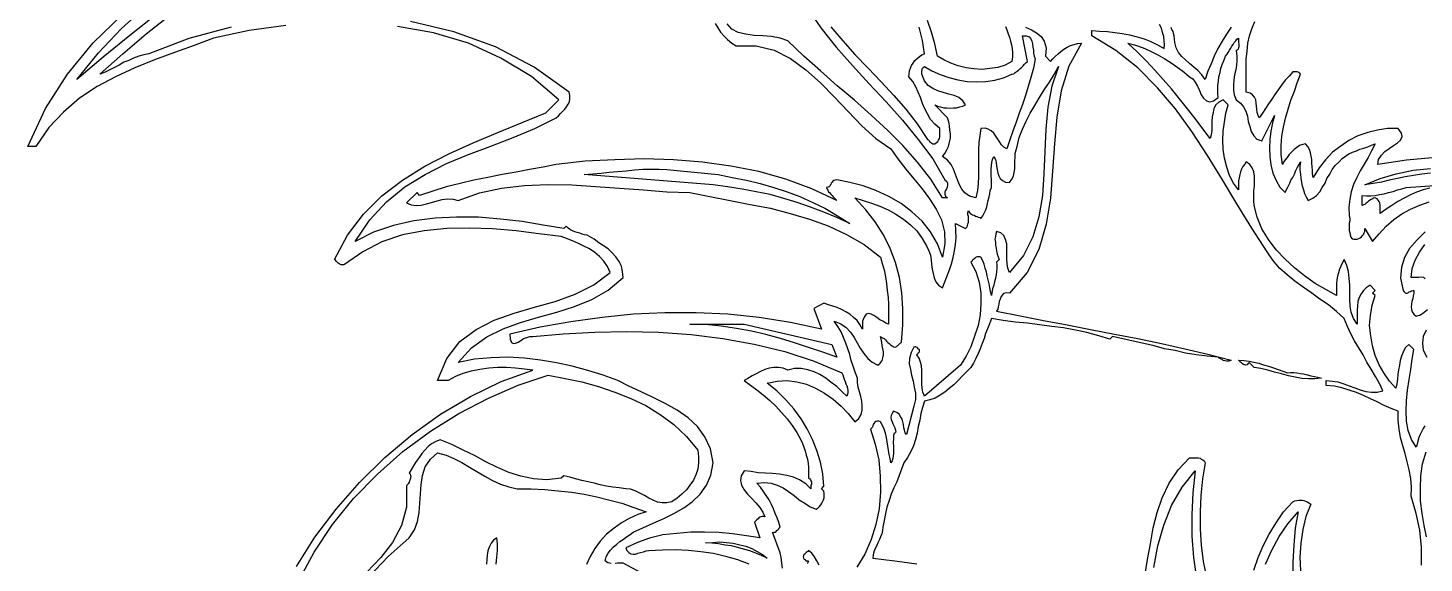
# Model space of a CAD drawing. Extents: x 0.04 to 7.15, y 0.03 to 8.65.
# Drawn here: x 0.269 to 3.835, y 4.046 to 5.414 of the extents above; entities that cross this region are included whole.
import ezdxf

# ---------------------------------------------------------------- set-up
doc = ezdxf.new("R2010")
doc.units = 0
doc.layers.add('1', color=7, linetype='Continuous')

msp = doc.modelspace()

# ---------------------------------------------------------------- linework, layer by layer
for points in [[(0.928, 5.42), (0.834, 5.407), (0.743, 5.388), (0.694, 5.369), (0.643, 5.351), (0.592, 5.332), (0.542, 5.312), (0.493, 5.289), (0.446, 5.264), (0.401, 5.234), (0.36, 5.199), (0.322, 5.159), (0.289, 5.111), (0.269, 5.111), (0.314, 5.208), (0.37, 5.296), (0.436, 5.376), (0.511, 5.449)], [(3.828, 4.041), (3.828, 4.086), (3.824, 4.13), (3.815, 4.173), (3.802, 4.217), (3.803, 4.24), (3.801, 4.262), (3.797, 4.284), (3.792, 4.305), (3.787, 4.326), (3.781, 4.346), (3.775, 4.367), (3.771, 4.388), (3.769, 4.411), (3.769, 4.434), (3.751, 4.441), (3.733, 4.449), (3.715, 4.458), (3.698, 4.466), (3.68, 4.474), (3.662, 4.482), (3.644, 4.488), (3.625, 4.494), (3.606, 4.498), (3.585, 4.5), (3.585, 4.513), (3.6, 4.511), (3.615, 4.509), (3.63, 4.504), (3.644, 4.499), (3.658, 4.494), (3.672, 4.489), (3.686, 4.485), (3.701, 4.483), (3.715, 4.483), (3.73, 4.486), (3.721, 4.505), (3.711, 4.523), (3.7, 4.542), (3.689, 4.56), (3.679, 4.578), (3.668, 4.596), (3.657, 4.614), (3.648, 4.632), (3.639, 4.651), (3.631, 4.671), (3.611, 4.689), (3.591, 4.706), (3.569, 4.721), (3.548, 4.736), (3.526, 4.751), (3.505, 4.767), (3.485, 4.783), (3.466, 4.8), (3.449, 4.82), (3.434, 4.842), (3.395, 4.902), (3.357, 4.964), (3.32, 5.026), (3.282, 5.088), (3.242, 5.149), (3.2, 5.207), (3.154, 5.261), (3.104, 5.312), (3.048, 5.356), (2.986, 5.394), (2.986, 5.407), (3.006, 5.406), (3.026, 5.405), (3.045, 5.402), (3.064, 5.4), (3.083, 5.396), (3.102, 5.391), (3.12, 5.386), (3.137, 5.379), (3.154, 5.371), (3.171, 5.361), (3.172, 5.371), (3.171, 5.381), (3.17, 5.392), (3.167, 5.402), (3.164, 5.413), (3.159, 5.423)], [(0.955, 4.037), (1.002, 4.112), (1.056, 4.184), (1.116, 4.252), (1.181, 4.316), (1.25, 4.375), (1.323, 4.427), (1.399, 4.472), (1.478, 4.51), (1.559, 4.539), (1.537, 4.542), (1.514, 4.544), (1.491, 4.546), (1.468, 4.546), (1.446, 4.544), (1.423, 4.541), (1.401, 4.537), (1.38, 4.531), (1.361, 4.523), (1.342, 4.513), (1.315, 4.513), (1.339, 4.569), (1.372, 4.612), (1.414, 4.643), (1.46, 4.667), (1.511, 4.685), (1.563, 4.7), (1.616, 4.715), (1.667, 4.733), (1.714, 4.757), (1.756, 4.789), (1.749, 4.804), (1.74, 4.818), (1.729, 4.83), (1.717, 4.84), (1.703, 4.849), (1.689, 4.856), (1.675, 4.863), (1.66, 4.87), (1.645, 4.876), (1.631, 4.881), (1.574, 4.888), (1.516, 4.895), (1.456, 4.9), (1.397, 4.902), (1.339, 4.901), (1.281, 4.895), (1.226, 4.885), (1.173, 4.867), (1.124, 4.842), (1.078, 4.809), (1.075, 4.808), (1.072, 4.808), (1.069, 4.808), (1.066, 4.81), (1.064, 4.811), (1.061, 4.813), (1.059, 4.815), (1.057, 4.817), (1.055, 4.82), (1.052, 4.822), (1.085, 4.884), (1.126, 4.938), (1.173, 4.985), (1.226, 5.025), (1.283, 5.061), (1.344, 5.092), (1.406, 5.12), (1.469, 5.147), (1.531, 5.172), (1.592, 5.197), (1.625, 5.23), (1.555, 5.29), (1.477, 5.337), (1.394, 5.375), (1.305, 5.401), (1.213, 5.418)], [(2.32, 5.417), (2.35, 5.381), (2.381, 5.346), (2.415, 5.311), (2.448, 5.276), (2.481, 5.241), (2.511, 5.206), (2.54, 5.169), (2.565, 5.131), (2.567, 5.129), (2.569, 5.128), (2.571, 5.126), (2.572, 5.124), (2.574, 5.122), (2.576, 5.12), (2.578, 5.119), (2.58, 5.118), (2.582, 5.118), (2.585, 5.118), (2.59, 5.121), (2.593, 5.124), (2.595, 5.127), (2.597, 5.131), (2.598, 5.135), (2.598, 5.139), (2.598, 5.144), (2.598, 5.148), (2.598, 5.153), (2.598, 5.157), (2.585, 5.168), (2.574, 5.18), (2.567, 5.194), (2.56, 5.207), (2.554, 5.221), (2.549, 5.236), (2.543, 5.25), (2.537, 5.263), (2.529, 5.277), (2.519, 5.289), (2.52, 5.296), (2.521, 5.304), (2.523, 5.311), (2.526, 5.318), (2.53, 5.324), (2.534, 5.331), (2.54, 5.336), (2.546, 5.341), (2.552, 5.345), (2.559, 5.348), (2.554, 5.382), (2.545, 5.416)], [(2.817, 5.416), (2.832, 5.409), (2.845, 5.401), (2.857, 5.392), (2.865, 5.38), (2.87, 5.363), (2.868, 5.342), (2.881, 5.328), (2.887, 5.335), (2.893, 5.341), (2.9, 5.348), (2.907, 5.354), (2.915, 5.36), (2.923, 5.365), (2.932, 5.369), (2.941, 5.372), (2.95, 5.374), (2.96, 5.375), (2.928, 5.316), (2.908, 5.253), (2.897, 5.186), (2.891, 5.118), (2.886, 5.048), (2.881, 4.979), (2.87, 4.912), (2.851, 4.848), (2.821, 4.789), (2.776, 4.736), (2.768, 4.737), (2.761, 4.735), (2.757, 4.731), (2.754, 4.726), (2.752, 4.721), (2.75, 4.715), (2.749, 4.708), (2.747, 4.701), (2.746, 4.695), (2.743, 4.69), (2.803, 4.678), (2.863, 4.666), (2.923, 4.655), (2.983, 4.643), (3.044, 4.631), (3.104, 4.62), (3.164, 4.607), (3.224, 4.594), (3.283, 4.58), (3.342, 4.565), (3.339, 4.563), (3.336, 4.562), (3.333, 4.562), (3.33, 4.562), (3.326, 4.563), (3.322, 4.564), (3.319, 4.566), (3.315, 4.568), (3.312, 4.57), (3.309, 4.572), (3.281, 4.575), (3.253, 4.578), (3.226, 4.583), (3.199, 4.589), (3.172, 4.594), (3.146, 4.601), (3.119, 4.607), (3.092, 4.613), (3.066, 4.619), (3.039, 4.625), (3.032, 4.618), (3.004, 4.627), (2.974, 4.635), (2.945, 4.641), (2.914, 4.647), (2.884, 4.651), (2.853, 4.655), (2.822, 4.659), (2.791, 4.662), (2.76, 4.666), (2.73, 4.671), (2.725, 4.658), (2.72, 4.645), (2.715, 4.633), (2.711, 4.62), (2.706, 4.607), (2.701, 4.594), (2.696, 4.582), (2.69, 4.569), (2.684, 4.557), (2.677, 4.546), (2.666, 4.535), (2.655, 4.524), (2.645, 4.513), (2.634, 4.502), (2.622, 4.492), (2.611, 4.483), (2.599, 4.475), (2.586, 4.468), (2.573, 4.463), (2.559, 4.46), (2.554, 4.444), (2.55, 4.428), (2.547, 4.411), (2.543, 4.395), (2.54, 4.378), (2.536, 4.362), (2.531, 4.346), (2.524, 4.331), (2.516, 4.316), (2.506, 4.302), (2.5, 4.286), (2.494, 4.27), (2.488, 4.254), (2.481, 4.238), (2.474, 4.222), (2.469, 4.206), (2.463, 4.189), (2.459, 4.173), (2.456, 4.155), (2.453, 4.138), (2.452, 4.129), (2.45, 4.121), (2.447, 4.113), (2.444, 4.106), (2.44, 4.098), (2.437, 4.091), (2.433, 4.083), (2.43, 4.075), (2.428, 4.067), (2.427, 4.059), (2.483, 4.052), (2.539, 4.044)], [(3.486, 4.532), (3.494, 4.533), (3.502, 4.533), (3.51, 4.532), (3.519, 4.531), (3.527, 4.53), (3.537, 4.527), (3.546, 4.525), (3.555, 4.523), (3.563, 4.521), (3.572, 4.519), (3.556, 4.517), (3.54, 4.517), (3.523, 4.518), (3.506, 4.521), (3.489, 4.525), (3.471, 4.53), (3.453, 4.534), (3.436, 4.539), (3.418, 4.543), (3.401, 4.546), (3.388, 4.559), (3.385, 4.555), (3.383, 4.553), (3.38, 4.552), (3.377, 4.553), (3.374, 4.554), (3.371, 4.555), (3.369, 4.558), (3.366, 4.56), (3.363, 4.563), (3.361, 4.565), (3.375, 4.564), (3.388, 4.562), (3.4, 4.56), (3.413, 4.557), (3.425, 4.553), (3.438, 4.549), (3.45, 4.545), (3.462, 4.541), (3.474, 4.537), (3.486, 4.532)], [(3.122, 4.013), (3.129, 4.055), (3.136, 4.095), (3.143, 4.136), (3.153, 4.175), (3.166, 4.213), (3.184, 4.25), (3.207, 4.284), (3.236, 4.315), (3.241, 4.315), (3.245, 4.315), (3.25, 4.315), (3.254, 4.315), (3.259, 4.315), (3.263, 4.314), (3.266, 4.312), (3.27, 4.31), (3.273, 4.307), (3.276, 4.302), (3.269, 4.261), (3.265, 4.219), (3.263, 4.177), (3.263, 4.134), (3.266, 4.092), (3.271, 4.05), (3.279, 4.009)], [(3.4, 4.028), (3.411, 4.06), (3.424, 4.09), (3.439, 4.12), (3.457, 4.149), (3.476, 4.177), (3.5, 4.203), (3.505, 4.205), (3.51, 4.206), (3.515, 4.207), (3.519, 4.207), (3.524, 4.207), (3.528, 4.206), (3.532, 4.204), (3.537, 4.203), (3.541, 4.2), (3.546, 4.197), (3.533, 4.165), (3.525, 4.132), (3.52, 4.097), (3.518, 4.062), (3.519, 4.026)]]:
    msp.add_lwpolyline(points)
at = {"layer": '1'}
for points in [[(0.598, 5.449), (0.529, 5.395), (0.461, 5.339), (0.394, 5.282), (0.449, 5.35), (0.507, 5.412), (0.569, 5.468)], [(2.259, 5.465), (2.294, 5.414), (2.333, 5.365), (2.375, 5.318), (2.418, 5.271), (2.461, 5.225), (2.503, 5.178), (2.543, 5.129), (2.58, 5.079), (2.611, 5.026), (2.616, 5.021), (2.618, 5.017), (2.618, 5.012), (2.617, 5.007), (2.615, 5.003), (2.613, 4.998), (2.611, 4.994), (2.611, 4.989), (2.613, 4.984), (2.618, 4.98), (2.605, 4.98), (2.575, 5.027), (2.541, 5.071), (2.504, 5.113), (2.465, 5.152), (2.423, 5.191), (2.38, 5.229), (2.336, 5.266), (2.293, 5.304), (2.251, 5.342), (2.21, 5.381), (2.19, 5.388), (2.168, 5.392), (2.146, 5.394), (2.124, 5.395), (2.103, 5.398), (2.083, 5.402), (2.067, 5.411), (2.055, 5.424)], [(0.788, 5.416), (0.68, 5.387), (0.578, 5.348), (0.565, 5.345), (0.552, 5.342), (0.539, 5.337), (0.527, 5.331), (0.514, 5.326), (0.502, 5.319), (0.49, 5.313), (0.478, 5.307), (0.466, 5.301), (0.453, 5.296), (0.511, 5.348), (0.571, 5.399), (0.631, 5.446)], [(1.759, 4.045), (1.755, 4.046), (1.75, 4.047), (1.747, 4.049), (1.743, 4.052), (1.746, 4.062), (1.751, 4.071), (1.757, 4.079), (1.764, 4.087), (1.773, 4.094), (1.781, 4.101), (1.79, 4.107), (1.798, 4.113), (1.807, 4.119), (1.815, 4.125), (1.84, 4.136), (1.866, 4.148), (1.893, 4.16), (1.919, 4.173), (1.944, 4.187), (1.966, 4.203), (1.986, 4.222), (2.002, 4.245), (2.013, 4.271), (2.019, 4.302), (2.012, 4.338), (1.998, 4.369), (1.979, 4.395), (1.955, 4.417), (1.927, 4.437), (1.897, 4.454), (1.866, 4.469), (1.835, 4.484), (1.804, 4.498), (1.776, 4.513), (1.738, 4.526), (1.699, 4.538), (1.659, 4.549), (1.619, 4.558), (1.578, 4.565), (1.537, 4.57), (1.495, 4.572), (1.452, 4.571), (1.41, 4.567), (1.368, 4.559), (1.402, 4.596), (1.441, 4.624), (1.483, 4.645), (1.527, 4.661), (1.573, 4.675), (1.62, 4.687), (1.665, 4.702), (1.709, 4.72), (1.751, 4.744), (1.789, 4.776), (1.788, 4.791), (1.785, 4.805), (1.779, 4.817), (1.771, 4.829), (1.761, 4.839), (1.751, 4.849), (1.739, 4.857), (1.727, 4.865), (1.715, 4.874), (1.703, 4.881), (1.697, 4.884), (1.691, 4.885), (1.685, 4.887), (1.679, 4.889), (1.672, 4.891), (1.666, 4.893), (1.66, 4.895), (1.655, 4.898), (1.649, 4.902), (1.644, 4.907), (1.638, 4.901), (1.585, 4.91), (1.531, 4.919), (1.476, 4.925), (1.42, 4.93), (1.364, 4.93), (1.309, 4.928), (1.255, 4.921), (1.203, 4.909), (1.152, 4.892), (1.105, 4.868), (1.142, 4.923), (1.185, 4.969), (1.232, 5.008), (1.284, 5.039), (1.338, 5.067), (1.394, 5.09), (1.451, 5.112), (1.508, 5.134), (1.564, 5.157), (1.618, 5.184), (1.624, 5.189), (1.629, 5.195), (1.635, 5.201), (1.64, 5.206), (1.645, 5.212), (1.649, 5.219), (1.652, 5.225), (1.653, 5.233), (1.653, 5.241), (1.651, 5.25), (1.562, 5.314), (1.463, 5.366), (1.357, 5.404), (1.246, 5.43)], [(2.024, 5.425), (2.031, 5.414), (2.038, 5.403), (2.047, 5.393), (2.056, 5.384), (2.067, 5.375), (2.078, 5.368), (2.129, 5.368), (2.175, 5.357), (2.217, 5.336), (2.256, 5.307), (2.293, 5.274), (2.329, 5.237), (2.364, 5.2), (2.399, 5.164), (2.435, 5.131), (2.473, 5.105), (2.491, 5.079), (2.511, 5.053), (2.532, 5.028), (2.553, 5.003), (2.572, 4.977), (2.589, 4.951), (2.602, 4.923), (2.61, 4.893), (2.611, 4.862), (2.605, 4.828), (2.592, 4.862), (2.574, 4.893), (2.553, 4.92), (2.527, 4.944), (2.499, 4.965), (2.468, 4.983), (2.435, 4.998), (2.402, 5.01), (2.368, 5.019), (2.335, 5.026), (2.331, 5.025), (2.327, 5.024), (2.325, 5.022), (2.323, 5.02), (2.321, 5.017), (2.32, 5.014), (2.318, 5.012), (2.316, 5.009), (2.313, 5.007), (2.309, 5.006), (2.31, 5.002), (2.312, 4.999), (2.314, 4.995), (2.317, 4.992), (2.32, 4.989), (2.323, 4.986), (2.326, 4.982), (2.329, 4.979), (2.332, 4.976), (2.335, 4.973), (2.271, 5.003), (2.205, 5.027), (2.136, 5.047), (2.064, 5.061), (1.992, 5.071), (1.918, 5.077), (1.843, 5.079), (1.768, 5.077), (1.692, 5.073), (1.618, 5.065), (1.585, 5.058), (1.55, 5.052), (1.516, 5.045), (1.48, 5.039), (1.444, 5.032), (1.408, 5.025), (1.373, 5.016), (1.337, 5.008), (1.303, 4.997), (1.269, 4.986), (1.263, 4.993), (1.236, 4.967), (1.248, 4.962), (1.261, 4.96), (1.273, 4.961), (1.287, 4.964), (1.3, 4.968), (1.314, 4.972), (1.327, 4.975), (1.341, 4.977), (1.355, 4.976), (1.368, 4.973), (1.422, 4.992), (1.479, 5.004), (1.537, 5.011), (1.597, 5.014), (1.658, 5.013), (1.719, 5.009), (1.78, 5.004), (1.841, 5), (1.901, 4.995), (1.96, 4.993), (2.011, 4.983), (2.063, 4.973), (2.114, 4.963), (2.166, 4.953), (2.216, 4.94), (2.265, 4.925), (2.313, 4.908), (2.36, 4.886), (2.405, 4.86), (2.447, 4.828), (2.451, 4.812), (2.456, 4.796), (2.459, 4.778), (2.462, 4.761), (2.464, 4.743), (2.466, 4.725), (2.467, 4.708), (2.467, 4.69), (2.467, 4.674), (2.467, 4.657), (2.46, 4.659), (2.453, 4.664), (2.445, 4.668), (2.437, 4.674), (2.43, 4.679), (2.423, 4.682), (2.416, 4.684), (2.41, 4.682), (2.405, 4.675), (2.401, 4.664), (2.401, 4.644), (2.394, 4.656), (2.387, 4.666), (2.378, 4.674), (2.368, 4.682), (2.358, 4.688), (2.347, 4.694), (2.336, 4.699), (2.325, 4.703), (2.314, 4.706), (2.302, 4.71), (2.276, 4.697), (2.296, 4.644), (2.217, 4.661), (2.137, 4.674), (2.057, 4.682), (1.976, 4.686), (1.896, 4.686), (1.816, 4.682), (1.736, 4.674), (1.656, 4.663), (1.577, 4.649), (1.5, 4.631), (1.501, 4.618), (1.504, 4.61), (1.509, 4.607), (1.514, 4.608), (1.521, 4.611), (1.528, 4.615), (1.535, 4.62), (1.543, 4.623), (1.551, 4.625), (1.559, 4.625), (1.636, 4.632), (1.717, 4.636), (1.798, 4.638), (1.88, 4.636), (1.963, 4.63), (2.044, 4.62), (2.124, 4.606), (2.202, 4.587), (2.277, 4.562), (2.348, 4.532), (2.35, 4.527), (2.352, 4.521), (2.354, 4.516), (2.356, 4.51), (2.358, 4.504), (2.361, 4.499), (2.362, 4.493), (2.363, 4.487), (2.363, 4.48), (2.361, 4.473), (2.348, 4.485), (2.335, 4.497), (2.321, 4.508), (2.307, 4.519), (2.292, 4.528), (2.277, 4.535), (2.261, 4.54), (2.244, 4.543), (2.227, 4.543), (2.21, 4.539), (2.198, 4.544), (2.186, 4.546), (2.174, 4.546), (2.162, 4.544), (2.151, 4.541), (2.14, 4.536), (2.129, 4.53), (2.119, 4.525), (2.108, 4.518), (2.098, 4.513), (2.115, 4.501), (2.131, 4.489), (2.147, 4.476), (2.164, 4.462), (2.179, 4.447), (2.194, 4.431), (2.208, 4.415), (2.221, 4.398), (2.233, 4.38), (2.243, 4.361), (2.247, 4.352), (2.251, 4.342), (2.254, 4.333), (2.257, 4.322), (2.26, 4.312), (2.262, 4.301), (2.263, 4.291), (2.263, 4.281), (2.263, 4.272), (2.263, 4.263), (2.266, 4.261), (2.268, 4.259), (2.269, 4.256), (2.27, 4.254), (2.27, 4.251), (2.27, 4.248), (2.269, 4.245), (2.269, 4.242), (2.269, 4.239), (2.269, 4.236), (2.256, 4.249), (2.24, 4.259), (2.224, 4.266), (2.207, 4.27), (2.189, 4.273), (2.171, 4.275), (2.153, 4.276), (2.134, 4.277), (2.116, 4.28), (2.098, 4.282), (2.091, 4.269), (2.089, 4.257), (2.092, 4.245), (2.098, 4.233), (2.107, 4.222), (2.118, 4.211), (2.128, 4.2), (2.138, 4.188), (2.146, 4.176), (2.151, 4.164), (2.147, 4.165), (2.144, 4.165), (2.141, 4.164), (2.138, 4.163), (2.136, 4.162), (2.134, 4.159), (2.131, 4.157), (2.129, 4.155), (2.127, 4.153), (2.125, 4.151), (2.138, 4.111), (2.104, 4.116), (2.069, 4.121), (2.034, 4.124), (1.997, 4.125), (1.962, 4.125), (1.926, 4.122), (1.891, 4.118), (1.857, 4.11), (1.826, 4.099), (1.796, 4.085), (1.799, 4.078), (1.804, 4.073), (1.809, 4.07), (1.815, 4.069), (1.821, 4.069), (1.827, 4.071), (1.834, 4.073), (1.841, 4.075), (1.848, 4.077), (1.855, 4.078), (1.889, 4.08), (1.923, 4.081), (1.956, 4.079), (1.988, 4.076), (2.02, 4.071), (2.051, 4.064), (2.081, 4.055), (2.11, 4.044)], [(2.766, 5.418), (2.769, 5.409), (2.773, 5.399), (2.776, 5.39), (2.779, 5.38), (2.781, 5.371), (2.783, 5.361), (2.784, 5.35), (2.784, 5.34), (2.782, 5.328), (2.765, 5.319), (2.746, 5.313), (2.726, 5.31), (2.706, 5.308), (2.685, 5.309), (2.665, 5.312), (2.645, 5.317), (2.626, 5.324), (2.608, 5.332), (2.592, 5.342), (2.585, 5.373), (2.577, 5.403), (2.567, 5.433)], [(3.865, 5.083), (3.79, 5.076), (3.717, 5.065), (3.719, 5.078), (3.726, 5.089), (3.735, 5.098), (3.746, 5.106), (3.757, 5.113), (3.767, 5.12), (3.775, 5.127), (3.779, 5.136), (3.777, 5.145), (3.769, 5.157), (3.742, 5.157), (3.716, 5.153), (3.691, 5.147), (3.666, 5.138), (3.643, 5.126), (3.622, 5.112), (3.601, 5.096), (3.583, 5.077), (3.567, 5.056), (3.552, 5.032), (3.55, 5.041), (3.55, 5.05), (3.549, 5.059), (3.548, 5.068), (3.548, 5.078), (3.547, 5.086), (3.545, 5.095), (3.542, 5.103), (3.538, 5.111), (3.532, 5.118), (3.525, 5.116), (3.517, 5.113), (3.51, 5.108), (3.503, 5.103), (3.497, 5.097), (3.49, 5.09), (3.485, 5.083), (3.48, 5.077), (3.476, 5.071), (3.473, 5.065), (3.47, 5.09), (3.47, 5.113), (3.472, 5.137), (3.476, 5.16), (3.481, 5.183), (3.488, 5.206), (3.495, 5.229), (3.504, 5.252), (3.511, 5.274), (3.519, 5.296), (3.518, 5.298), (3.516, 5.299), (3.515, 5.3), (3.513, 5.301), (3.511, 5.302), (3.508, 5.302), (3.505, 5.302), (3.502, 5.302), (3.5, 5.302), (3.49, 5.291), (3.48, 5.28), (3.471, 5.268), (3.462, 5.256), (3.454, 5.244), (3.446, 5.232), (3.438, 5.22), (3.43, 5.208), (3.422, 5.196), (3.414, 5.184), (3.411, 5.19), (3.409, 5.198), (3.408, 5.206), (3.407, 5.214), (3.406, 5.222), (3.405, 5.23), (3.402, 5.237), (3.397, 5.243), (3.391, 5.247), (3.381, 5.25), (3.381, 5.27), (3.381, 5.292), (3.381, 5.313), (3.381, 5.334), (3.383, 5.354), (3.385, 5.375), (3.389, 5.394), (3.395, 5.412), (3.403, 5.43)], [(2.842, 5.335), (2.837, 5.311), (2.831, 5.287), (2.824, 5.264), (2.817, 5.241), (2.809, 5.218), (2.801, 5.196), (2.793, 5.173), (2.785, 5.15), (2.777, 5.128), (2.769, 5.105), (2.762, 5.109), (2.756, 5.115), (2.751, 5.122), (2.746, 5.13), (2.741, 5.137), (2.736, 5.145), (2.729, 5.151), (2.722, 5.155), (2.714, 5.158), (2.703, 5.157), (2.7, 5.139), (2.698, 5.121), (2.697, 5.103), (2.697, 5.086), (2.697, 5.069), (2.697, 5.051), (2.697, 5.034), (2.696, 5.016), (2.694, 4.998), (2.69, 4.98), (2.674, 4.984), (2.662, 4.992), (2.654, 5.002), (2.648, 5.013), (2.643, 5.026), (2.638, 5.039), (2.633, 5.053), (2.627, 5.065), (2.618, 5.076), (2.605, 5.085), (2.611, 5.093), (2.616, 5.102), (2.62, 5.111), (2.623, 5.122), (2.625, 5.132), (2.625, 5.143), (2.624, 5.153), (2.623, 5.164), (2.621, 5.174), (2.618, 5.184), (2.585, 5.217), (2.592, 5.214), (2.6, 5.212), (2.608, 5.21), (2.616, 5.21), (2.625, 5.209), (2.633, 5.21), (2.641, 5.21), (2.649, 5.212), (2.657, 5.214), (2.664, 5.217), (2.657, 5.228), (2.647, 5.236), (2.635, 5.241), (2.621, 5.245), (2.607, 5.249), (2.593, 5.253), (2.58, 5.259), (2.568, 5.267), (2.559, 5.279), (2.552, 5.296), (2.552, 5.298), (2.552, 5.301), (2.552, 5.304), (2.553, 5.307), (2.553, 5.309), (2.554, 5.311), (2.555, 5.312), (2.557, 5.314), (2.559, 5.315), (2.578, 5.304), (2.599, 5.295), (2.621, 5.287), (2.644, 5.281), (2.668, 5.277), (2.692, 5.276), (2.716, 5.277), (2.739, 5.28), (2.761, 5.286), (2.782, 5.296), (2.787, 5.297), (2.791, 5.3), (2.796, 5.303), (2.799, 5.306), (2.803, 5.31), (2.807, 5.313), (2.811, 5.317), (2.814, 5.321), (2.818, 5.325), (2.822, 5.328), (2.809, 5.394), (2.819, 5.394), (2.826, 5.391), (2.831, 5.386), (2.833, 5.38), (2.835, 5.373), (2.836, 5.365), (2.837, 5.357), (2.837, 5.349), (2.839, 5.342), (2.842, 5.335)], [(3.837, 4.397), (3.833, 4.39), (3.829, 4.383), (3.825, 4.375), (3.822, 4.367), (3.819, 4.358), (3.817, 4.35), (3.815, 4.342), (3.803, 4.362), (3.794, 4.385), (3.79, 4.409), (3.789, 4.435), (3.79, 4.461), (3.793, 4.488), (3.797, 4.515), (3.801, 4.541), (3.805, 4.567), (3.809, 4.592), (3.796, 4.605), (3.787, 4.596), (3.782, 4.585), (3.777, 4.575), (3.774, 4.564), (3.772, 4.552), (3.77, 4.54), (3.768, 4.528), (3.767, 4.516), (3.765, 4.504), (3.763, 4.493), (3.747, 4.511), (3.732, 4.532), (3.72, 4.553), (3.71, 4.577), (3.703, 4.601), (3.699, 4.627), (3.696, 4.653), (3.698, 4.679), (3.702, 4.705), (3.71, 4.73), (3.703, 4.736), (3.71, 4.743), (3.697, 4.756), (3.687, 4.75), (3.68, 4.743), (3.674, 4.734), (3.669, 4.725), (3.666, 4.715), (3.665, 4.703), (3.664, 4.692), (3.664, 4.68), (3.664, 4.669), (3.664, 4.657), (3.655, 4.671), (3.649, 4.687), (3.646, 4.703), (3.645, 4.721), (3.645, 4.738), (3.645, 4.756), (3.644, 4.774), (3.642, 4.791), (3.638, 4.807), (3.631, 4.822), (3.627, 4.814), (3.622, 4.805), (3.619, 4.797), (3.616, 4.788), (3.614, 4.779), (3.612, 4.77), (3.611, 4.76), (3.611, 4.75), (3.611, 4.74), (3.611, 4.73), (3.584, 4.745), (3.557, 4.761), (3.53, 4.78), (3.504, 4.801), (3.48, 4.823), (3.457, 4.847), (3.438, 4.873), (3.421, 4.9), (3.409, 4.93), (3.401, 4.96), (3.4, 4.972), (3.4, 4.984), (3.4, 4.997), (3.402, 5.01), (3.402, 5.023), (3.402, 5.035), (3.4, 5.046), (3.396, 5.056), (3.39, 5.065), (3.381, 5.072), (3.377, 5.066), (3.372, 5.06), (3.369, 5.053), (3.366, 5.046), (3.364, 5.039), (3.363, 5.031), (3.361, 5.023), (3.361, 5.016), (3.361, 5.008), (3.361, 5), (3.348, 5.017), (3.338, 5.037), (3.331, 5.058), (3.325, 5.081), (3.322, 5.104), (3.321, 5.127), (3.322, 5.15), (3.325, 5.173), (3.329, 5.196), (3.335, 5.217), (3.322, 5.23), (3.311, 5.224), (3.303, 5.217), (3.298, 5.208), (3.296, 5.198), (3.294, 5.187), (3.293, 5.176), (3.293, 5.164), (3.293, 5.152), (3.291, 5.141), (3.289, 5.131), (3.27, 5.156), (3.25, 5.182), (3.231, 5.207), (3.21, 5.233), (3.19, 5.258), (3.169, 5.282), (3.147, 5.306), (3.125, 5.33), (3.102, 5.353), (3.078, 5.375), (3.092, 5.372), (3.106, 5.367), (3.122, 5.361), (3.138, 5.354), (3.155, 5.345), (3.173, 5.335), (3.189, 5.325), (3.206, 5.313), (3.222, 5.301), (3.236, 5.289), (3.244, 5.284), (3.25, 5.275), (3.256, 5.265), (3.261, 5.254), (3.266, 5.243), (3.272, 5.234), (3.279, 5.228), (3.287, 5.225), (3.297, 5.228), (3.309, 5.236), (3.308, 5.246), (3.308, 5.256), (3.308, 5.267), (3.31, 5.278), (3.311, 5.289), (3.314, 5.3), (3.316, 5.311), (3.32, 5.322), (3.324, 5.332), (3.328, 5.342), (3.332, 5.347), (3.335, 5.351), (3.338, 5.357), (3.341, 5.362), (3.344, 5.367), (3.347, 5.372), (3.35, 5.377), (3.354, 5.381), (3.357, 5.385), (3.361, 5.388)], [(3.342, 5.416), (3.33, 5.398), (3.319, 5.38), (3.308, 5.361), (3.299, 5.342), (3.291, 5.322), (3.283, 5.303), (3.276, 5.282), (3.267, 5.294), (3.257, 5.305), (3.247, 5.314), (3.236, 5.323), (3.226, 5.332), (3.216, 5.341), (3.208, 5.351), (3.202, 5.363), (3.198, 5.377), (3.197, 5.394), (3.195, 5.4), (3.194, 5.405), (3.191, 5.41), (3.189, 5.415)], [(3.361, 5.388), (3.361, 5.384), (3.361, 5.381), (3.361, 5.377), (3.362, 5.373), (3.362, 5.37), (3.362, 5.366), (3.361, 5.363), (3.36, 5.36), (3.358, 5.357), (3.355, 5.355), (3.357, 5.343), (3.357, 5.331), (3.356, 5.319), (3.354, 5.307), (3.351, 5.294), (3.349, 5.281), (3.348, 5.268), (3.348, 5.255), (3.35, 5.243), (3.355, 5.23), (3.366, 5.222), (3.374, 5.212), (3.38, 5.201), (3.384, 5.188), (3.386, 5.175), (3.39, 5.162), (3.393, 5.149), (3.4, 5.138), (3.408, 5.13), (3.421, 5.125), (3.453, 5.19), (3.448, 5.171), (3.444, 5.15), (3.441, 5.129), (3.44, 5.107), (3.441, 5.085), (3.444, 5.064), (3.449, 5.043), (3.457, 5.024), (3.467, 5.007), (3.48, 4.993), (3.484, 5.001), (3.488, 5.009), (3.492, 5.017), (3.495, 5.025), (3.5, 5.032), (3.504, 5.04), (3.507, 5.048), (3.511, 5.056), (3.515, 5.064), (3.519, 5.072), (3.518, 5.061), (3.518, 5.05), (3.519, 5.04), (3.52, 5.03), (3.522, 5.019), (3.524, 5.01), (3.527, 5), (3.53, 4.991), (3.534, 4.982), (3.539, 4.973), (3.551, 4.979), (3.56, 4.986), (3.569, 4.995), (3.575, 5.006), (3.582, 5.017), (3.587, 5.029), (3.594, 5.04), (3.6, 5.052), (3.608, 5.062), (3.618, 5.072), (3.626, 5.08), (3.634, 5.086), (3.643, 5.092), (3.652, 5.096), (3.662, 5.1), (3.671, 5.104), (3.681, 5.107), (3.691, 5.11), (3.701, 5.114), (3.71, 5.118), (3.701, 5.1), (3.692, 5.083), (3.682, 5.066), (3.672, 5.049), (3.663, 5.032), (3.655, 5.014), (3.649, 4.995), (3.645, 4.976), (3.643, 4.956), (3.644, 4.934), (3.645, 4.928), (3.645, 4.921), (3.644, 4.915), (3.644, 4.909), (3.644, 4.902), (3.644, 4.896), (3.645, 4.891), (3.646, 4.885), (3.648, 4.879), (3.651, 4.875), (3.656, 4.874), (3.66, 4.874), (3.664, 4.874), (3.668, 4.876), (3.672, 4.877), (3.675, 4.88), (3.678, 4.883), (3.68, 4.886), (3.682, 4.89), (3.684, 4.894), (3.684, 4.901), (3.703, 4.868), (3.72, 4.888), (3.738, 4.907), (3.758, 4.924), (3.778, 4.939), (3.8, 4.951), (3.824, 4.961), (3.848, 4.969)], [(2.196, 4.033), (2.195, 4.046), (2.193, 4.06), (2.19, 4.072), (2.171, 4.125), (2.173, 4.124), (2.175, 4.125), (2.178, 4.125), (2.18, 4.127), (2.182, 4.129), (2.183, 4.13), (2.185, 4.132), (2.187, 4.134), (2.188, 4.136), (2.19, 4.138), (2.187, 4.15), (2.183, 4.162), (2.178, 4.173), (2.173, 4.185), (2.168, 4.196), (2.162, 4.208), (2.155, 4.219), (2.148, 4.229), (2.14, 4.24), (2.131, 4.25), (2.15, 4.252), (2.167, 4.25), (2.183, 4.245), (2.198, 4.238), (2.212, 4.229), (2.226, 4.219), (2.239, 4.208), (2.253, 4.199), (2.267, 4.19), (2.282, 4.184), (2.287, 4.187), (2.291, 4.191), (2.294, 4.195), (2.297, 4.199), (2.299, 4.204), (2.301, 4.208), (2.303, 4.213), (2.303, 4.219), (2.303, 4.224), (2.302, 4.23), (2.296, 4.236), (2.302, 4.243), (2.299, 4.274), (2.293, 4.304), (2.284, 4.334), (2.273, 4.362), (2.259, 4.389), (2.244, 4.415), (2.225, 4.44), (2.205, 4.463), (2.182, 4.486), (2.157, 4.506), (2.183, 4.511), (2.208, 4.513), (2.233, 4.509), (2.258, 4.503), (2.281, 4.493), (2.304, 4.48), (2.326, 4.465), (2.346, 4.447), (2.364, 4.428), (2.381, 4.407), (2.391, 4.416), (2.397, 4.426), (2.4, 4.437), (2.4, 4.449), (2.399, 4.46), (2.396, 4.472), (2.393, 4.484), (2.39, 4.496), (2.388, 4.508), (2.388, 4.519), (2.382, 4.534), (2.377, 4.549), (2.372, 4.564), (2.368, 4.579), (2.363, 4.594), (2.358, 4.608), (2.352, 4.623), (2.346, 4.637), (2.338, 4.651), (2.328, 4.664), (2.345, 4.658), (2.359, 4.648), (2.37, 4.636), (2.379, 4.623), (2.387, 4.609), (2.395, 4.595), (2.404, 4.582), (2.414, 4.569), (2.425, 4.56), (2.44, 4.552), (2.446, 4.557), (2.451, 4.564), (2.453, 4.571), (2.454, 4.578), (2.454, 4.586), (2.453, 4.594), (2.451, 4.602), (2.45, 4.61), (2.448, 4.618), (2.447, 4.625), (2.451, 4.622), (2.456, 4.62), (2.459, 4.617), (2.462, 4.613), (2.465, 4.61), (2.469, 4.607), (2.472, 4.604), (2.476, 4.601), (2.481, 4.599), (2.486, 4.598), (2.5, 4.611), (2.504, 4.655), (2.504, 4.697), (2.501, 4.737), (2.495, 4.776), (2.485, 4.814), (2.471, 4.85), (2.454, 4.885), (2.433, 4.918), (2.409, 4.949), (2.381, 4.98), (2.402, 4.973), (2.424, 4.966), (2.445, 4.958), (2.466, 4.949), (2.486, 4.938), (2.505, 4.925), (2.523, 4.911), (2.539, 4.895), (2.553, 4.876), (2.565, 4.855), (2.57, 4.844), (2.574, 4.833), (2.576, 4.821), (2.577, 4.81), (2.579, 4.797), (2.581, 4.786), (2.584, 4.775), (2.588, 4.765), (2.595, 4.756), (2.605, 4.75), (2.611, 4.765), (2.617, 4.78), (2.623, 4.796), (2.628, 4.811), (2.632, 4.827), (2.636, 4.844), (2.638, 4.86), (2.64, 4.877), (2.639, 4.895), (2.638, 4.914), (2.664, 4.901), (2.667, 4.905), (2.669, 4.908), (2.67, 4.913), (2.671, 4.917), (2.671, 4.922), (2.671, 4.927), (2.671, 4.932), (2.67, 4.937), (2.67, 4.942), (2.671, 4.947), (2.673, 4.943), (2.676, 4.94), (2.679, 4.938), (2.682, 4.936), (2.686, 4.935), (2.689, 4.933), (2.693, 4.932), (2.696, 4.93), (2.7, 4.929), (2.703, 4.927), (2.708, 4.934), (2.712, 4.942), (2.716, 4.949), (2.718, 4.957), (2.72, 4.965), (2.722, 4.973), (2.724, 4.982), (2.726, 4.99), (2.727, 4.998), (2.73, 5.006), (2.73, 5.012), (2.73, 5.019), (2.73, 5.027), (2.729, 5.035), (2.729, 5.044), (2.729, 5.053), (2.73, 5.062), (2.731, 5.07), (2.733, 5.078), (2.736, 5.085), (2.74, 5.078), (2.742, 5.07), (2.743, 5.061), (2.745, 5.052), (2.746, 5.043), (2.749, 5.036), (2.752, 5.029), (2.758, 5.024), (2.766, 5.02), (2.776, 5.019), (2.782, 5.027), (2.786, 5.035), (2.788, 5.044), (2.79, 5.054), (2.79, 5.063), (2.79, 5.074), (2.791, 5.083), (2.791, 5.093), (2.793, 5.102), (2.796, 5.111), (2.801, 5.134), (2.809, 5.155), (2.819, 5.176), (2.829, 5.196), (2.841, 5.216), (2.853, 5.236), (2.865, 5.256), (2.878, 5.275), (2.89, 5.295), (2.901, 5.315), (2.884, 5.265), (2.874, 5.211), (2.869, 5.155), (2.866, 5.098), (2.864, 5.041), (2.86, 4.986), (2.851, 4.931), (2.836, 4.88), (2.812, 4.832), (2.776, 4.789), (2.772, 4.8), (2.77, 4.811), (2.769, 4.824), (2.769, 4.837), (2.769, 4.85), (2.769, 4.862), (2.766, 4.873), (2.762, 4.883), (2.754, 4.89), (2.743, 4.894), (2.741, 4.888), (2.74, 4.881), (2.739, 4.874), (2.74, 4.866), (2.74, 4.859), (2.742, 4.851), (2.743, 4.844), (2.745, 4.836), (2.747, 4.829), (2.75, 4.822), (2.743, 4.815), (2.744, 4.808), (2.744, 4.8), (2.743, 4.791), (2.742, 4.783), (2.74, 4.774), (2.738, 4.765), (2.736, 4.756), (2.733, 4.747), (2.731, 4.738), (2.73, 4.73), (2.728, 4.74), (2.726, 4.75), (2.724, 4.76), (2.722, 4.77), (2.719, 4.78), (2.717, 4.79), (2.714, 4.8), (2.711, 4.81), (2.708, 4.819), (2.703, 4.828), (2.7, 4.829), (2.697, 4.829), (2.694, 4.829), (2.691, 4.828), (2.689, 4.826), (2.686, 4.824), (2.684, 4.822), (2.682, 4.82), (2.68, 4.817), (2.677, 4.815), (2.69, 4.791), (2.699, 4.764), (2.703, 4.737), (2.703, 4.709), (2.701, 4.681), (2.696, 4.653), (2.687, 4.626), (2.677, 4.599), (2.665, 4.575), (2.651, 4.552), (2.559, 4.473), (2.555, 4.483), (2.553, 4.493), (2.552, 4.504), (2.552, 4.516), (2.552, 4.527), (2.552, 4.539), (2.551, 4.55), (2.549, 4.56), (2.545, 4.57), (2.539, 4.578), (2.54, 4.58), (2.542, 4.581), (2.543, 4.583), (2.544, 4.584), (2.546, 4.586), (2.546, 4.587), (2.546, 4.59), (2.546, 4.592), (2.544, 4.593), (2.543, 4.594), (2.541, 4.596), (2.54, 4.597), (2.538, 4.598), (2.537, 4.599), (2.534, 4.599), (2.532, 4.598), (2.525, 4.584), (2.521, 4.569), (2.52, 4.555), (2.523, 4.541), (2.526, 4.526), (2.53, 4.511), (2.533, 4.496), (2.536, 4.48), (2.536, 4.464), (2.532, 4.447), (2.513, 4.375), (2.51, 4.379), (2.508, 4.386), (2.506, 4.392), (2.505, 4.4), (2.504, 4.407), (2.502, 4.414), (2.498, 4.421), (2.494, 4.427), (2.488, 4.431), (2.48, 4.434), (2.476, 4.428), (2.474, 4.423), (2.473, 4.418), (2.474, 4.413), (2.476, 4.407), (2.478, 4.402), (2.481, 4.397), (2.483, 4.392), (2.485, 4.386), (2.486, 4.381), (2.484, 4.38), (2.483, 4.378), (2.481, 4.377), (2.481, 4.375), (2.48, 4.372), (2.48, 4.37), (2.48, 4.367), (2.48, 4.364), (2.48, 4.361), (2.479, 4.357), (2.479, 4.352), (2.48, 4.347), (2.48, 4.34), (2.48, 4.333), (2.48, 4.326), (2.479, 4.32), (2.478, 4.313), (2.476, 4.307), (2.473, 4.302), (2.471, 4.313), (2.469, 4.324), (2.467, 4.335), (2.465, 4.345), (2.464, 4.356), (2.462, 4.367), (2.459, 4.378), (2.456, 4.388), (2.452, 4.398), (2.447, 4.407), (2.442, 4.409), (2.438, 4.409), (2.435, 4.408), (2.432, 4.406), (2.43, 4.403), (2.428, 4.4), (2.427, 4.396), (2.425, 4.393), (2.423, 4.39), (2.421, 4.388), (2.433, 4.35), (2.442, 4.31), (2.446, 4.268), (2.447, 4.227), (2.443, 4.185), (2.435, 4.145), (2.423, 4.106), (2.407, 4.069), (2.386, 4.036)], [(2.032, 5.039), (2.068, 5.032), (2.104, 5.025), (2.139, 5.016), (2.174, 5.006), (2.208, 4.995), (2.241, 4.983), (2.274, 4.968), (2.306, 4.952), (2.337, 4.934), (2.368, 4.914), (2.335, 4.929), (2.302, 4.943), (2.268, 4.956), (2.234, 4.968), (2.2, 4.978), (2.165, 4.988), (2.129, 4.995), (2.093, 5.002), (2.056, 5.008), (2.019, 5.013), (1.69, 5.039), (1.712, 5.041), (1.733, 5.043), (1.754, 5.045), (1.776, 5.047), (1.797, 5.049), (1.818, 5.051), (1.84, 5.053), (1.86, 5.053), (1.881, 5.053), (1.901, 5.052), (2.032, 5.039)], [(3.851, 5.043), (3.829, 5.04), (3.808, 5.037), (3.787, 5.033), (3.767, 5.029), (3.746, 5.025), (3.726, 5.02), (3.705, 5.016), (3.684, 5.013), (3.723, 5.029), (3.764, 5.041), (3.807, 5.05), (3.851, 5.055)], [(3.85, 5.004), (3.833, 5), (3.816, 4.994), (3.8, 4.987), (3.784, 4.979), (3.768, 4.97), (3.753, 4.96), (3.738, 4.951), (3.723, 4.94), (3.723, 4.945), (3.723, 4.949), (3.723, 4.954), (3.723, 4.958), (3.723, 4.962), (3.722, 4.967), (3.72, 4.97), (3.718, 4.974), (3.715, 4.977), (3.71, 4.98), (3.706, 4.979), (3.703, 4.977), (3.7, 4.975), (3.696, 4.973), (3.693, 4.971), (3.69, 4.968), (3.687, 4.966), (3.684, 4.963), (3.68, 4.962), (3.677, 4.96), (3.677, 4.986), (3.688, 4.985), (3.699, 4.985), (3.71, 4.986), (3.721, 4.988), (3.733, 4.99), (3.744, 4.993), (3.756, 4.996), (3.767, 5), (3.778, 5.003), (3.789, 5.006), (3.899, 5.014)], [(3.838, 4.893), (3.817, 4.872), (3.798, 4.85), (3.785, 4.827), (3.777, 4.802), (3.775, 4.774), (3.782, 4.743), (3.784, 4.739), (3.787, 4.737), (3.789, 4.736), (3.792, 4.736), (3.795, 4.738), (3.797, 4.739), (3.8, 4.74), (3.803, 4.742), (3.806, 4.743), (3.809, 4.743), (3.809, 4.736), (3.807, 4.729), (3.806, 4.722), (3.804, 4.715), (3.803, 4.708), (3.802, 4.701), (3.803, 4.694), (3.805, 4.688), (3.809, 4.682), (3.815, 4.677), (3.826, 4.681), (3.835, 4.687), (3.844, 4.694)], [(3.838, 4.773), (3.834, 4.776), (3.829, 4.777), (3.822, 4.776), (3.802, 4.776), (3.805, 4.799), (3.812, 4.82), (3.823, 4.841), (3.837, 4.86)], [(2.098, 4.657), (2.322, 4.605), (2.335, 4.572), (2.299, 4.585), (2.263, 4.597), (2.227, 4.609), (2.191, 4.62), (2.154, 4.63), (2.117, 4.639), (2.079, 4.646), (2.04, 4.652), (2, 4.656), (1.96, 4.657), (1.974, 4.657), (1.988, 4.657), (2.003, 4.657), (2.018, 4.657), (2.032, 4.657), (2.046, 4.657), (2.06, 4.657), (2.074, 4.657), (2.086, 4.657), (2.098, 4.657)], [(3.84, 4.641), (3.833, 4.625), (3.831, 4.608), (3.833, 4.59), (3.842, 4.572)], [(0.96, 4), (1, 4.074), (1.047, 4.145), (1.101, 4.211), (1.162, 4.273), (1.227, 4.331), (1.297, 4.383), (1.37, 4.428), (1.445, 4.468), (1.521, 4.501), (1.598, 4.526), (1.641, 4.518), (1.684, 4.509), (1.726, 4.497), (1.768, 4.483), (1.809, 4.467), (1.847, 4.449), (1.884, 4.426), (1.919, 4.4), (1.951, 4.37), (1.98, 4.335)], [(1.98, 4.335), (1.982, 4.318), (1.982, 4.302), (1.98, 4.286), (1.975, 4.272), (1.969, 4.258), (1.96, 4.245), (1.951, 4.233), (1.939, 4.222), (1.927, 4.212), (1.914, 4.203), (1.901, 4.2), (1.889, 4.2), (1.877, 4.202), (1.866, 4.207), (1.855, 4.212), (1.844, 4.219), (1.832, 4.225), (1.82, 4.231), (1.808, 4.235), (1.796, 4.236), (1.779, 4.238), (1.763, 4.24), (1.747, 4.243), (1.731, 4.246), (1.715, 4.25), (1.7, 4.254), (1.684, 4.257), (1.668, 4.261), (1.653, 4.266), (1.638, 4.269), (1.631, 4.263), (1.594, 4.259), (1.56, 4.261), (1.528, 4.268), (1.497, 4.278), (1.467, 4.291), (1.439, 4.305), (1.41, 4.321), (1.381, 4.335), (1.352, 4.349), (1.322, 4.361), (1.311, 4.357), (1.3, 4.351), (1.291, 4.344), (1.283, 4.335), (1.275, 4.326), (1.268, 4.316), (1.261, 4.306), (1.255, 4.296), (1.249, 4.286), (1.243, 4.276), (1.245, 4.273), (1.246, 4.27), (1.247, 4.267), (1.246, 4.264), (1.245, 4.26), (1.244, 4.256), (1.243, 4.253), (1.24, 4.249), (1.238, 4.246), (1.236, 4.243), (1.236, 4.189), (1.223, 4.142), (1.2, 4.099), (1.17, 4.06), (1.135, 4.023)], [(1.141, 4.012), (1.189, 4.063), (1.243, 4.111), (1.256, 4.131), (1.264, 4.152), (1.268, 4.175), (1.27, 4.199), (1.272, 4.223), (1.273, 4.247), (1.277, 4.27), (1.284, 4.292), (1.297, 4.312), (1.315, 4.328), (1.337, 4.322), (1.357, 4.313), (1.377, 4.303), (1.397, 4.291), (1.416, 4.28), (1.436, 4.268), (1.456, 4.257), (1.476, 4.248), (1.497, 4.241), (1.519, 4.236), (1.554, 4.236), (1.589, 4.234), (1.623, 4.231), (1.657, 4.227), (1.69, 4.222), (1.722, 4.215), (1.755, 4.207), (1.786, 4.199), (1.817, 4.188), (1.848, 4.177), (1.827, 4.17), (1.805, 4.16), (1.785, 4.149), (1.766, 4.135), (1.747, 4.12), (1.731, 4.102), (1.717, 4.083), (1.705, 4.063), (1.696, 4.042)], [(3.841, 4.113), (3.835, 4.142), (3.83, 4.173), (3.826, 4.205), (3.826, 4.237), (3.827, 4.269), (3.831, 4.3), (3.84, 4.33)], [(3.145, 4.035), (3.155, 4.09), (3.17, 4.143), (3.19, 4.193), (3.217, 4.24), (3.25, 4.282)], [(3.25, 4.282), (3.244, 4.226), (3.242, 4.17), (3.242, 4.115), (3.246, 4.06), (3.254, 4.007)], [(3.43, 4.043), (3.446, 4.079), (3.465, 4.114), (3.487, 4.146), (3.513, 4.177), (3.506, 4.135), (3.502, 4.092), (3.5, 4.048), (3.5, 4.004)], [(1.465, 4.043), (1.467, 4.061), (1.468, 4.078), (1.468, 4.095), (1.467, 4.111), (1.458, 4.105), (1.452, 4.097), (1.447, 4.087), (1.444, 4.077), (1.442, 4.066), (1.441, 4.055), (1.44, 4.043)], [(2.157, 4.059), (2.143, 4.065), (2.128, 4.071), (2.113, 4.077), (2.097, 4.082), (2.082, 4.086), (2.066, 4.09), (2.05, 4.092), (2.033, 4.095), (2.016, 4.097), (2, 4.098), (2.018, 4.099), (2.036, 4.1), (2.053, 4.099), (2.07, 4.097), (2.087, 4.093), (2.103, 4.089), (2.118, 4.083), (2.132, 4.076), (2.145, 4.068), (2.157, 4.059)], [(2.29, 4.041), (2.284, 4.052), (2.278, 4.062), (2.271, 4.071), (2.263, 4.078), (2.261, 4.076), (2.259, 4.075), (2.257, 4.073), (2.255, 4.071), (2.254, 4.07), (2.252, 4.068), (2.25, 4.066), (2.25, 4.064), (2.249, 4.062), (2.25, 4.059), (2.251, 4.057), (2.252, 4.056), (2.254, 4.055), (2.255, 4.053), (2.257, 4.052), (2.259, 4.052), (2.261, 4.052), (2.263, 4.052), (2.261, 4.049), (2.26, 4.045)], [(1.894, 3.99), (1.789, 4.046), (1.784, 4.046), (1.78, 4.046), (1.775, 4.046), (1.769, 4.045)]]:
    msp.add_lwpolyline(points, dxfattribs=at)

doc.saveas('drawing.dxf')
